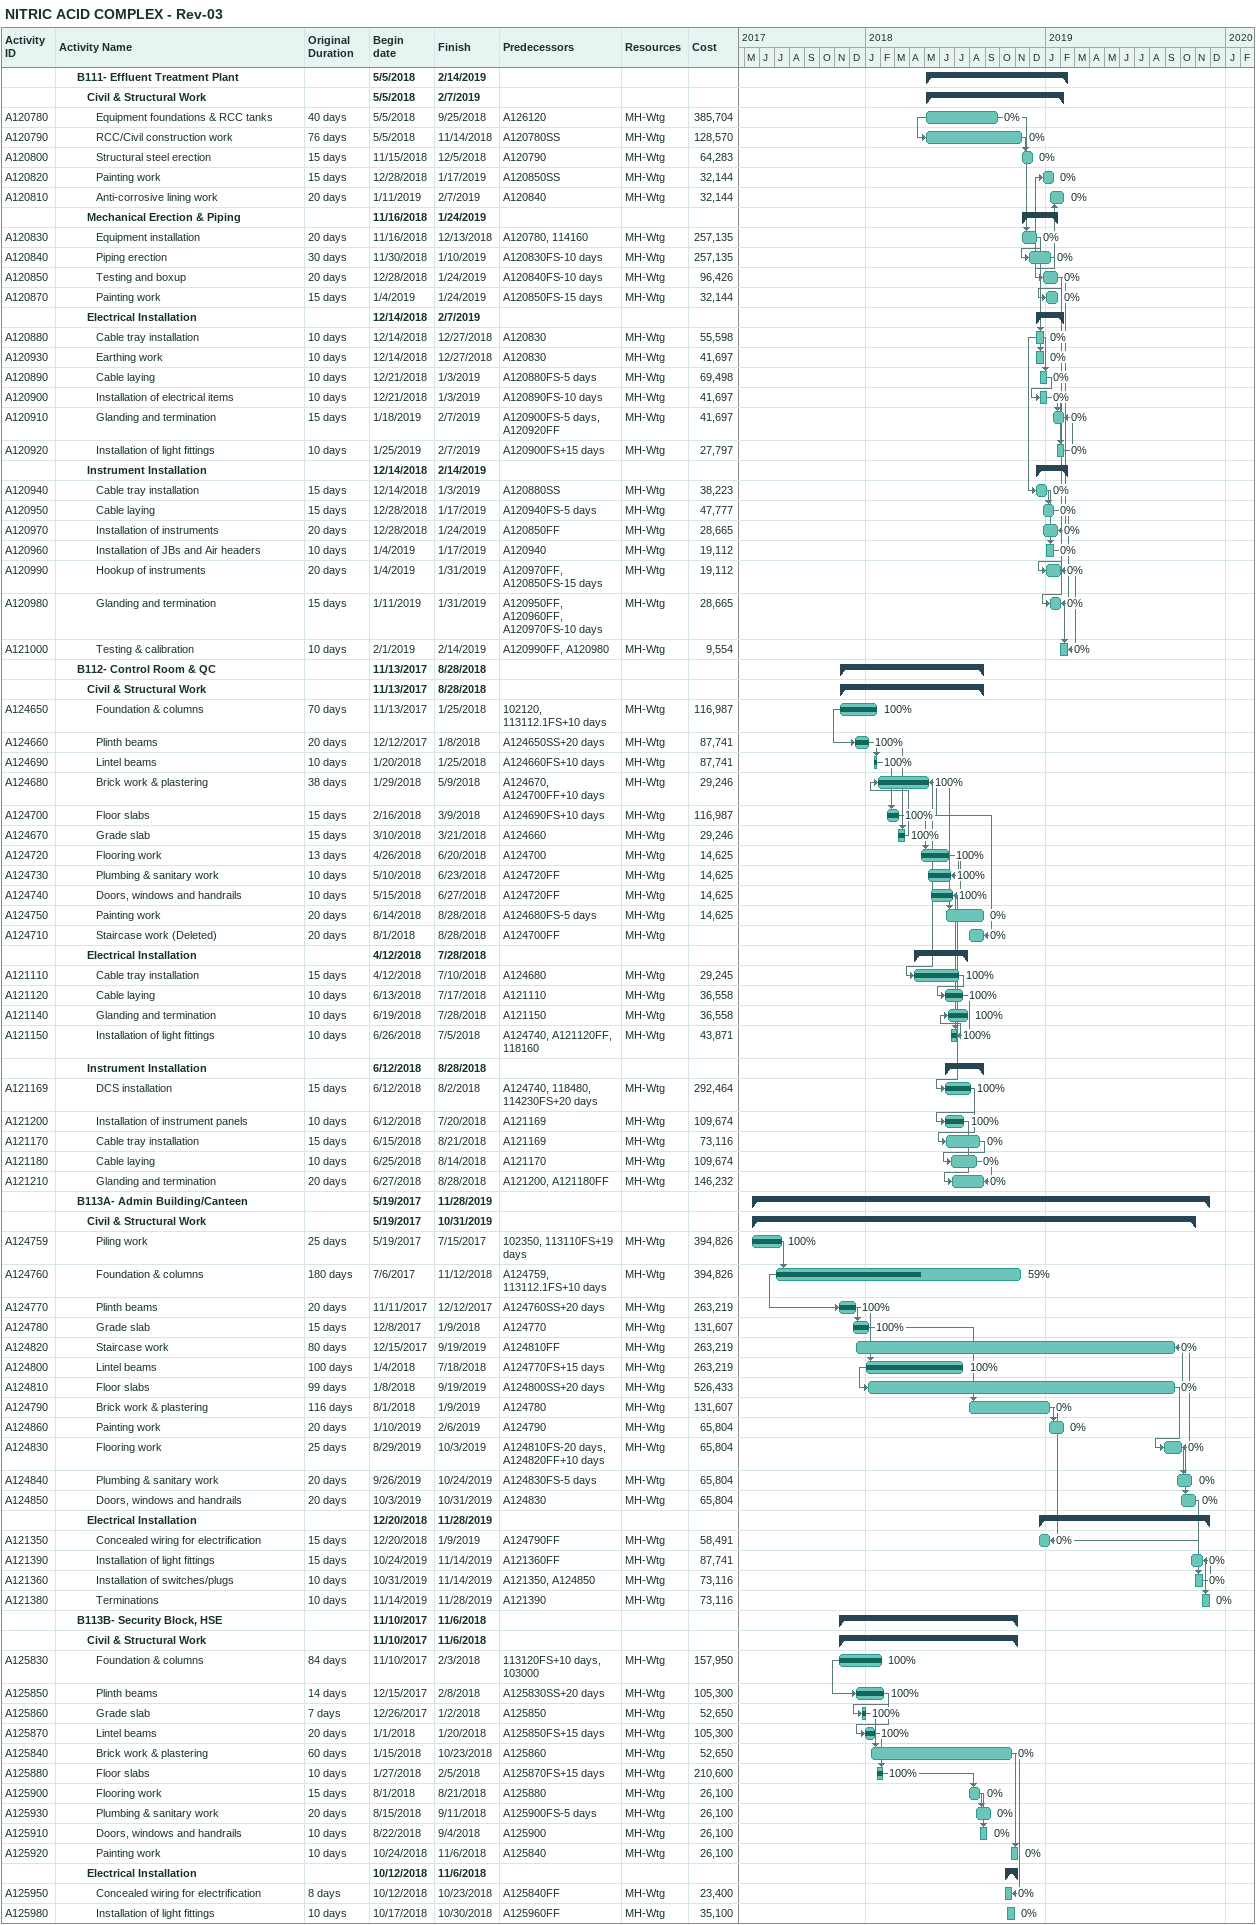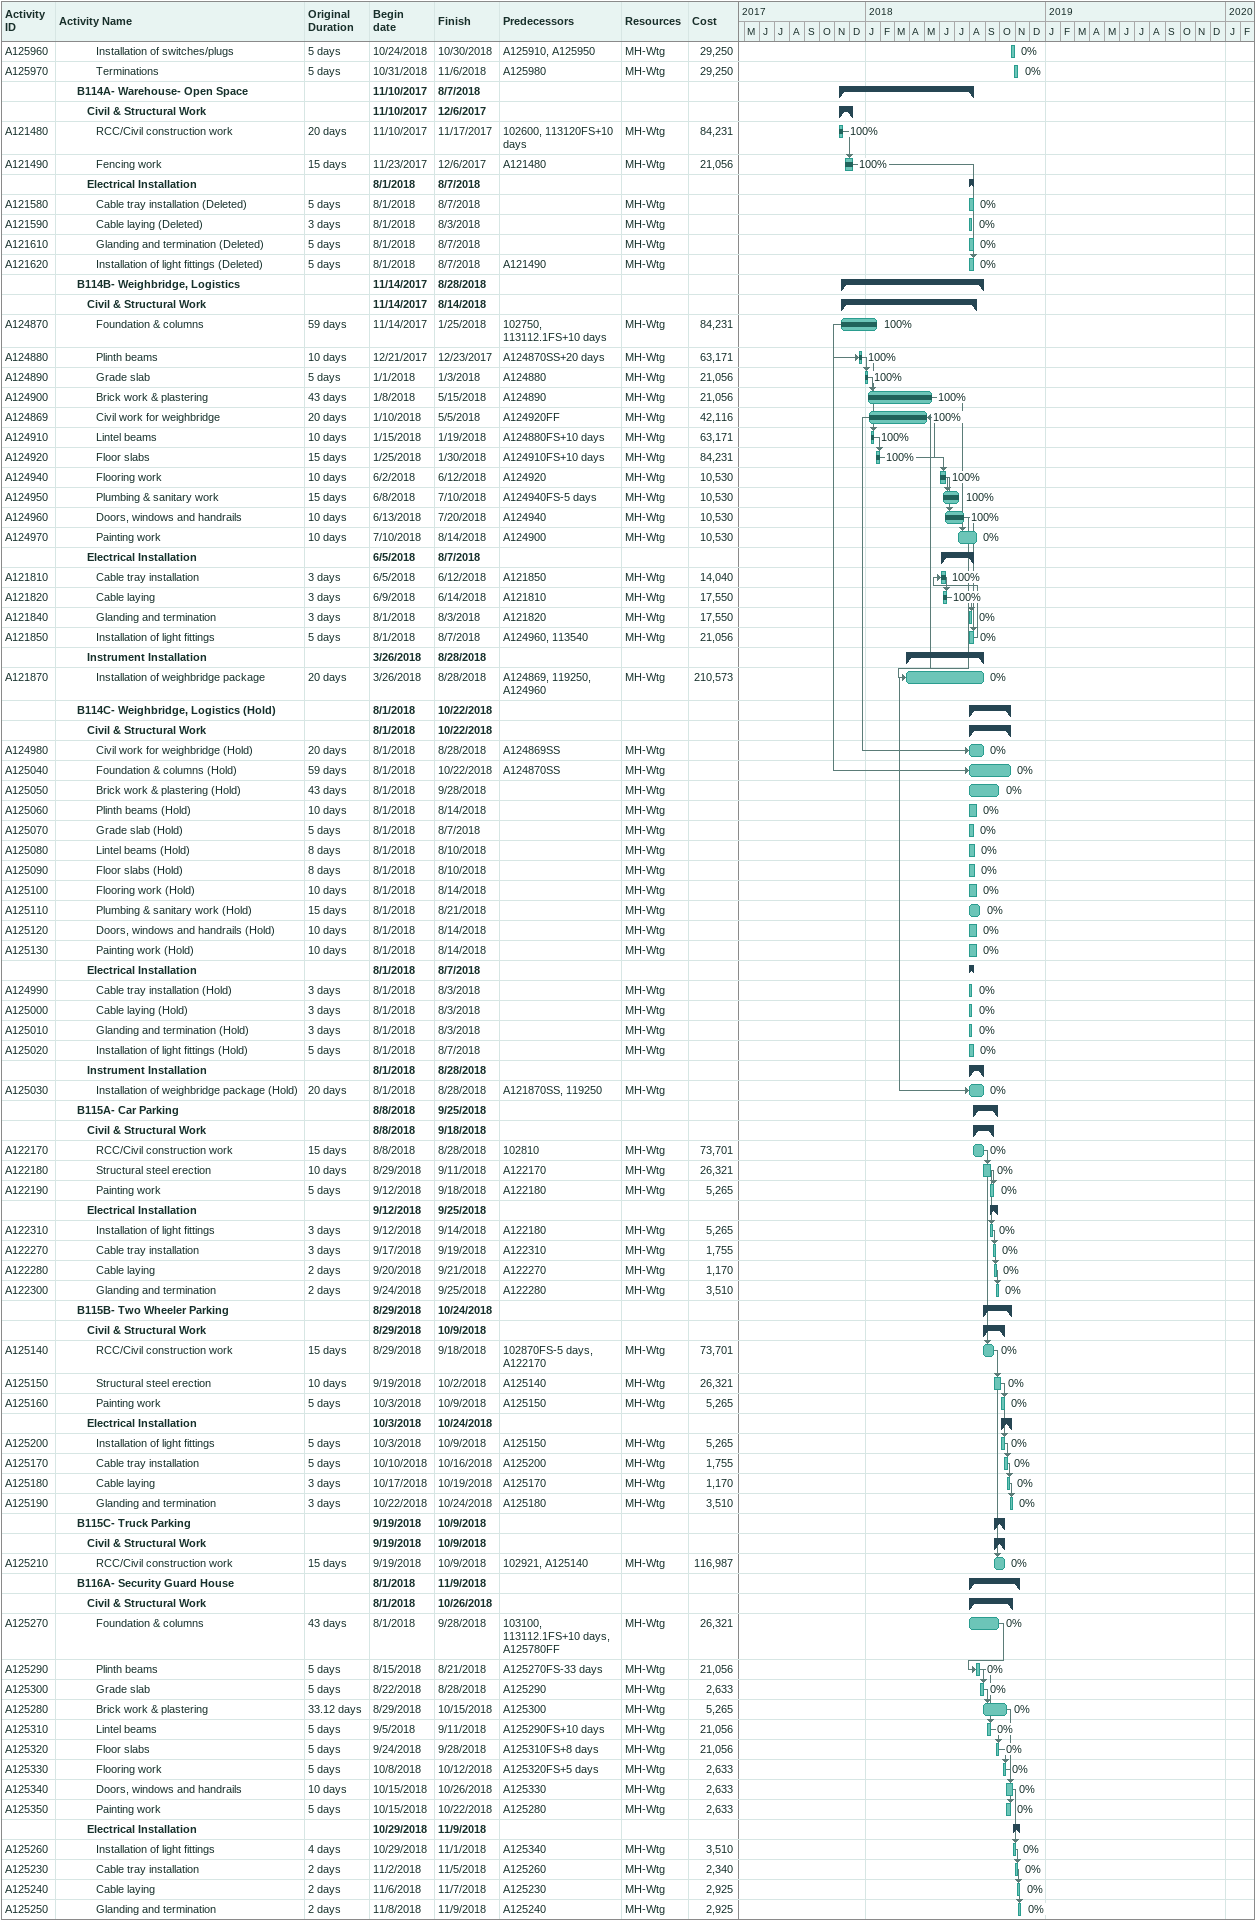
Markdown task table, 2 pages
NITRIC ACID COMPLEX - Rev-03

| ID | Level | Task | Original duration | Start | Finish | Predecessors | Resources | % complete | Cost |
|---|---|---|---|---|---|---|---|---|---|
|  | 3 | **B111- Effluent Treatment Plant** |  | 2018-05-05 | 2019-02-14 |  |  |  |  |
|  | 4 | **Civil & Structural Work** |  | 2018-05-05 | 2019-02-07 |  |  |  |  |
| A120780 | 5 | Equipment foundations & RCC tanks | 40d | 2018-05-05 | 2018-09-25 | A126120 | MH-Wtg | 0 | 385704 |
| A120790 | 5 | RCC/Civil construction work | 76d | 2018-05-05 | 2018-11-14 | A120780SS | MH-Wtg | 0 | 128570 |
| A120800 | 5 | Structural steel erection | 15d | 2018-11-15 | 2018-12-05 | A120790 | MH-Wtg | 0 | 64283 |
| A120820 | 5 | Painting work | 15d | 2018-12-28 | 2019-01-17 | A120850SS | MH-Wtg | 0 | 32144 |
| A120810 | 5 | Anti-corrosive lining work | 20d | 2019-01-11 | 2019-02-07 | A120840 | MH-Wtg | 0 | 32144 |
|  | 4 | **Mechanical Erection & Piping** |  | 2018-11-16 | 2019-01-24 |  |  |  |  |
| A120830 | 5 | Equipment installation | 20d | 2018-11-16 | 2018-12-13 | A120780, 114160 | MH-Wtg | 0 | 257135 |
| A120840 | 5 | Piping erection | 30d | 2018-11-30 | 2019-01-10 | A120830FS-10d | MH-Wtg | 0 | 257135 |
| A120850 | 5 | Testing and boxup | 20d | 2018-12-28 | 2019-01-24 | A120840FS-10d | MH-Wtg | 0 | 96426 |
| A120870 | 5 | Painting work | 15d | 2019-01-04 | 2019-01-24 | A120850FS-15d | MH-Wtg | 0 | 32144 |
|  | 4 | **Electrical Installation** |  | 2018-12-14 | 2019-02-07 |  |  |  |  |
| A120880 | 5 | Cable tray installation | 10d | 2018-12-14 | 2018-12-27 | A120830 | MH-Wtg | 0 | 55598 |
| A120930 | 5 | Earthing work | 10d | 2018-12-14 | 2018-12-27 | A120830 | MH-Wtg | 0 | 41697 |
| A120890 | 5 | Cable laying | 10d | 2018-12-21 | 2019-01-03 | A120880FS-5d | MH-Wtg | 0 | 69498 |
| A120900 | 5 | Installation of electrical items | 10d | 2018-12-21 | 2019-01-03 | A120890FS-10d | MH-Wtg | 0 | 41697 |
| A120910 | 5 | Glanding and termination | 15d | 2019-01-18 | 2019-02-07 | A120900FS-5d, A120920FF | MH-Wtg | 0 | 41697 |
| A120920 | 5 | Installation of light fittings | 10d | 2019-01-25 | 2019-02-07 | A120900FS+15d | MH-Wtg | 0 | 27797 |
|  | 4 | **Instrument Installation** |  | 2018-12-14 | 2019-02-14 |  |  |  |  |
| A120940 | 5 | Cable tray installation | 15d | 2018-12-14 | 2019-01-03 | A120880SS | MH-Wtg | 0 | 38223 |
| A120950 | 5 | Cable laying | 15d | 2018-12-28 | 2019-01-17 | A120940FS-5d | MH-Wtg | 0 | 47777 |
| A120970 | 5 | Installation of instruments | 20d | 2018-12-28 | 2019-01-24 | A120850FF | MH-Wtg | 0 | 28665 |
| A120960 | 5 | Installation of JBs and Air headers | 10d | 2019-01-04 | 2019-01-17 | A120940 | MH-Wtg | 0 | 19112 |
| A120990 | 5 | Hookup of instruments | 20d | 2019-01-04 | 2019-01-31 | A120970FF, A120850FS-15d | MH-Wtg | 0 | 19112 |
| A120980 | 5 | Glanding and termination | 15d | 2019-01-11 | 2019-01-31 | A120950FF, A120960FF, A120970FS-10d | MH-Wtg | 0 | 28665 |
| A121000 | 5 | Testing & calibration | 10d | 2019-02-01 | 2019-02-14 | A120990FF, A120980 | MH-Wtg | 0 | 9554 |
|  | 3 | **B112- Control Room & QC** |  | 2017-11-13 | 2018-08-28 |  |  |  |  |
|  | 4 | **Civil & Structural Work** |  | 2017-11-13 | 2018-08-28 |  |  |  |  |
| A124650 | 5 | Foundation & columns | 70d | 2017-11-13 | 2018-01-25 | 102120, 113112.1FS+10d | MH-Wtg | 100 | 116987 |
| A124660 | 5 | Plinth beams | 20d | 2017-12-12 | 2018-01-08 | A124650SS+20d | MH-Wtg | 100 | 87741 |
| A124690 | 5 | Lintel beams | 10d | 2018-01-20 | 2018-01-25 | A124660FS+10d | MH-Wtg | 100 | 87741 |
| A124680 | 5 | Brick work & plastering | 38d | 2018-01-29 | 2018-05-09 | A124670, A124700FF+10d | MH-Wtg | 100 | 29246 |
| A124700 | 5 | Floor slabs | 15d | 2018-02-16 | 2018-03-09 | A124690FS+10d | MH-Wtg | 100 | 116987 |
| A124670 | 5 | Grade slab | 15d | 2018-03-10 | 2018-03-21 | A124660 | MH-Wtg | 100 | 29246 |
| A124720 | 5 | Flooring work | 13d | 2018-04-26 | 2018-06-20 | A124700 | MH-Wtg | 100 | 14625 |
| A124730 | 5 | Plumbing & sanitary work | 10d | 2018-05-10 | 2018-06-23 | A124720FF | MH-Wtg | 100 | 14625 |
| A124740 | 5 | Doors, windows and handrails | 10d | 2018-05-15 | 2018-06-27 | A124720FF | MH-Wtg | 100 | 14625 |
| A124750 | 5 | Painting work | 20d | 2018-06-14 | 2018-08-28 | A124680FS-5d | MH-Wtg | 0 | 14625 |
| A124710 | 5 | Staircase work (Deleted) | 20d | 2018-08-01 | 2018-08-28 | A124700FF | MH-Wtg | 0 |  |
|  | 4 | **Electrical Installation** |  | 2018-04-12 | 2018-07-28 |  |  |  |  |
| A121110 | 5 | Cable tray installation | 15d | 2018-04-12 | 2018-07-10 | A124680 | MH-Wtg | 100 | 29245 |
| A121120 | 5 | Cable laying | 10d | 2018-06-13 | 2018-07-17 | A121110 | MH-Wtg | 100 | 36558 |
| A121140 | 5 | Glanding and termination | 10d | 2018-06-19 | 2018-07-28 | A121150 | MH-Wtg | 100 | 36558 |
| A121150 | 5 | Installation of light fittings | 10d | 2018-06-26 | 2018-07-05 | A124740, A121120FF, 118160 | MH-Wtg | 100 | 43871 |
|  | 4 | **Instrument Installation** |  | 2018-06-12 | 2018-08-28 |  |  |  |  |
| A121169 | 5 | DCS installation | 15d | 2018-06-12 | 2018-08-02 | A124740, 118480, 114230FS+20d | MH-Wtg | 100 | 292464 |
| A121200 | 5 | Installation of instrument panels | 10d | 2018-06-12 | 2018-07-20 | A121169 | MH-Wtg | 100 | 109674 |
| A121170 | 5 | Cable tray installation | 15d | 2018-06-15 | 2018-08-21 | A121169 | MH-Wtg | 0 | 73116 |
| A121180 | 5 | Cable laying | 10d | 2018-06-25 | 2018-08-14 | A121170 | MH-Wtg | 0 | 109674 |
| A121210 | 5 | Glanding and termination | 20d | 2018-06-27 | 2018-08-28 | A121200, A121180FF | MH-Wtg | 0 | 146232 |
|  | 3 | **B113A- Admin Building/Canteen** |  | 2017-05-19 | 2019-11-28 |  |  |  |  |
|  | 4 | **Civil & Structural Work** |  | 2017-05-19 | 2019-10-31 |  |  |  |  |
| A124759 | 5 | Piling work | 25d | 2017-05-19 | 2017-07-15 | 102350, 113110FS+19d | MH-Wtg | 100 | 394826 |
| A124760 | 5 | Foundation & columns | 180d | 2017-07-06 | 2018-11-12 | A124759, 113112.1FS+10d | MH-Wtg | 59 | 394826 |
| A124770 | 5 | Plinth beams | 20d | 2017-11-11 | 2017-12-12 | A124760SS+20d | MH-Wtg | 100 | 263219 |
| A124780 | 5 | Grade slab | 15d | 2017-12-08 | 2018-01-09 | A124770 | MH-Wtg | 100 | 131607 |
| A124820 | 5 | Staircase work | 80d | 2017-12-15 | 2019-09-19 | A124810FF | MH-Wtg | 0 | 263219 |
| A124800 | 5 | Lintel beams | 100d | 2018-01-04 | 2018-07-18 | A124770FS+15d | MH-Wtg | 100 | 263219 |
| A124810 | 5 | Floor slabs | 99d | 2018-01-08 | 2019-09-19 | A124800SS+20d | MH-Wtg | 0 | 526433 |
| A124790 | 5 | Brick work & plastering | 116d | 2018-08-01 | 2019-01-09 | A124780 | MH-Wtg | 0 | 131607 |
| A124860 | 5 | Painting work | 20d | 2019-01-10 | 2019-02-06 | A124790 | MH-Wtg | 0 | 65804 |
| A124830 | 5 | Flooring work | 25d | 2019-08-29 | 2019-10-03 | A124810FS-20d, A124820FF+10d | MH-Wtg | 0 | 65804 |
| A124840 | 5 | Plumbing & sanitary work | 20d | 2019-09-26 | 2019-10-24 | A124830FS-5d | MH-Wtg | 0 | 65804 |
| A124850 | 5 | Doors, windows and handrails | 20d | 2019-10-03 | 2019-10-31 | A124830 | MH-Wtg | 0 | 65804 |
|  | 4 | **Electrical Installation** |  | 2018-12-20 | 2019-11-28 |  |  |  |  |
| A121350 | 5 | Concealed wiring for electrification | 15d | 2018-12-20 | 2019-01-09 | A124790FF | MH-Wtg | 0 | 58491 |
| A121390 | 5 | Installation of light fittings | 15d | 2019-10-24 | 2019-11-14 | A121360FF | MH-Wtg | 0 | 87741 |
| A121360 | 5 | Installation of switches/plugs | 10d | 2019-10-31 | 2019-11-14 | A121350, A124850 | MH-Wtg | 0 | 73116 |
| A121380 | 5 | Terminations | 10d | 2019-11-14 | 2019-11-28 | A121390 | MH-Wtg | 0 | 73116 |
|  | 3 | **B113B- Security Block, HSE** |  | 2017-11-10 | 2018-11-06 |  |  |  |  |
|  | 4 | **Civil & Structural Work** |  | 2017-11-10 | 2018-11-06 |  |  |  |  |
| A125830 | 5 | Foundation & columns | 84d | 2017-11-10 | 2018-02-03 | 113120FS+10d, 103000 | MH-Wtg | 100 | 157950 |
| A125850 | 5 | Plinth beams | 14d | 2017-12-15 | 2018-02-08 | A125830SS+20d | MH-Wtg | 100 | 105300 |
| A125860 | 5 | Grade slab | 7d | 2017-12-26 | 2018-01-02 | A125850 | MH-Wtg | 100 | 52650 |
| A125870 | 5 | Lintel beams | 20d | 2018-01-01 | 2018-01-20 | A125850FS+15d | MH-Wtg | 100 | 105300 |
| A125840 | 5 | Brick work & plastering | 60d | 2018-01-15 | 2018-10-23 | A125860 | MH-Wtg | 0 | 52650 |
| A125880 | 5 | Floor slabs | 10d | 2018-01-27 | 2018-02-05 | A125870FS+15d | MH-Wtg | 100 | 210600 |
| A125900 | 5 | Flooring work | 15d | 2018-08-01 | 2018-08-21 | A125880 | MH-Wtg | 0 | 26100 |
| A125930 | 5 | Plumbing & sanitary work | 20d | 2018-08-15 | 2018-09-11 | A125900FS-5d | MH-Wtg | 0 | 26100 |
| A125910 | 5 | Doors, windows and handrails | 10d | 2018-08-22 | 2018-09-04 | A125900 | MH-Wtg | 0 | 26100 |
| A125920 | 5 | Painting work | 10d | 2018-10-24 | 2018-11-06 | A125840 | MH-Wtg | 0 | 26100 |
|  | 4 | **Electrical Installation** |  | 2018-10-12 | 2018-11-06 |  |  |  |  |
| A125950 | 5 | Concealed wiring for electrification | 8d | 2018-10-12 | 2018-10-23 | A125840FF | MH-Wtg | 0 | 23400 |
| A125980 | 5 | Installation of light fittings | 10d | 2018-10-17 | 2018-10-30 | A125960FF | MH-Wtg | 0 | 35100 |
| A125960 | 5 | Installation of switches/plugs | 5d | 2018-10-24 | 2018-10-30 | A125910, A125950 | MH-Wtg | 0 | 29250 |
| A125970 | 5 | Terminations | 5d | 2018-10-31 | 2018-11-06 | A125980 | MH-Wtg | 0 | 29250 |
|  | 3 | **B114A- Warehouse- Open Space** |  | 2017-11-10 | 2018-08-07 |  |  |  |  |
|  | 4 | **Civil & Structural Work** |  | 2017-11-10 | 2017-12-06 |  |  |  |  |
| A121480 | 5 | RCC/Civil construction work | 20d | 2017-11-10 | 2017-11-17 | 102600, 113120FS+10d | MH-Wtg | 100 | 84231 |
| A121490 | 5 | Fencing work | 15d | 2017-11-23 | 2017-12-06 | A121480 | MH-Wtg | 100 | 21056 |
|  | 4 | **Electrical Installation** |  | 2018-08-01 | 2018-08-07 |  |  |  |  |
| A121580 | 5 | Cable tray installation (Deleted) | 5d | 2018-08-01 | 2018-08-07 |  | MH-Wtg | 0 |  |
| A121590 | 5 | Cable laying (Deleted) | 3d | 2018-08-01 | 2018-08-03 |  | MH-Wtg | 0 |  |
| A121610 | 5 | Glanding and termination (Deleted) | 5d | 2018-08-01 | 2018-08-07 |  | MH-Wtg | 0 |  |
| A121620 | 5 | Installation of light fittings (Deleted) | 5d | 2018-08-01 | 2018-08-07 | A121490 | MH-Wtg | 0 |  |
|  | 3 | **B114B- Weighbridge, Logistics** |  | 2017-11-14 | 2018-08-28 |  |  |  |  |
|  | 4 | **Civil & Structural Work** |  | 2017-11-14 | 2018-08-14 |  |  |  |  |
| A124870 | 5 | Foundation & columns | 59d | 2017-11-14 | 2018-01-25 | 102750, 113112.1FS+10d | MH-Wtg | 100 | 84231 |
| A124880 | 5 | Plinth beams | 10d | 2017-12-21 | 2017-12-23 | A124870SS+20d | MH-Wtg | 100 | 63171 |
| A124890 | 5 | Grade slab | 5d | 2018-01-01 | 2018-01-03 | A124880 | MH-Wtg | 100 | 21056 |
| A124900 | 5 | Brick work & plastering | 43d | 2018-01-08 | 2018-05-15 | A124890 | MH-Wtg | 100 | 21056 |
| A124869 | 5 | Civil work for weighbridge | 20d | 2018-01-10 | 2018-05-05 | A124920FF | MH-Wtg | 100 | 42116 |
| A124910 | 5 | Lintel beams | 10d | 2018-01-15 | 2018-01-19 | A124880FS+10d | MH-Wtg | 100 | 63171 |
| A124920 | 5 | Floor slabs | 15d | 2018-01-25 | 2018-01-30 | A124910FS+10d | MH-Wtg | 100 | 84231 |
| A124940 | 5 | Flooring work | 10d | 2018-06-02 | 2018-06-12 | A124920 | MH-Wtg | 100 | 10530 |
| A124950 | 5 | Plumbing & sanitary work | 15d | 2018-06-08 | 2018-07-10 | A124940FS-5d | MH-Wtg | 100 | 10530 |
| A124960 | 5 | Doors, windows and handrails | 10d | 2018-06-13 | 2018-07-20 | A124940 | MH-Wtg | 100 | 10530 |
| A124970 | 5 | Painting work | 10d | 2018-07-10 | 2018-08-14 | A124900 | MH-Wtg | 0 | 10530 |
|  | 4 | **Electrical Installation** |  | 2018-06-05 | 2018-08-07 |  |  |  |  |
| A121810 | 5 | Cable tray installation | 3d | 2018-06-05 | 2018-06-12 | A121850 | MH-Wtg | 100 | 14040 |
| A121820 | 5 | Cable laying | 3d | 2018-06-09 | 2018-06-14 | A121810 | MH-Wtg | 100 | 17550 |
| A121840 | 5 | Glanding and termination | 3d | 2018-08-01 | 2018-08-03 | A121820 | MH-Wtg | 0 | 17550 |
| A121850 | 5 | Installation of light fittings | 5d | 2018-08-01 | 2018-08-07 | A124960, 113540 | MH-Wtg | 0 | 21056 |
|  | 4 | **Instrument Installation** |  | 2018-03-26 | 2018-08-28 |  |  |  |  |
| A121870 | 5 | Installation of weighbridge package | 20d | 2018-03-26 | 2018-08-28 | A124869, 119250, A124960 | MH-Wtg | 0 | 210573 |
|  | 3 | **B114C- Weighbridge, Logistics (Hold)** |  | 2018-08-01 | 2018-10-22 |  |  |  |  |
|  | 4 | **Civil & Structural Work** |  | 2018-08-01 | 2018-10-22 |  |  |  |  |
| A124980 | 5 | Civil work for weighbridge (Hold) | 20d | 2018-08-01 | 2018-08-28 | A124869SS | MH-Wtg | 0 |  |
| A125040 | 5 | Foundation & columns (Hold) | 59d | 2018-08-01 | 2018-10-22 | A124870SS | MH-Wtg | 0 |  |
| A125050 | 5 | Brick work & plastering (Hold) | 43d | 2018-08-01 | 2018-09-28 |  | MH-Wtg | 0 |  |
| A125060 | 5 | Plinth beams (Hold) | 10d | 2018-08-01 | 2018-08-14 |  | MH-Wtg | 0 |  |
| A125070 | 5 | Grade slab (Hold) | 5d | 2018-08-01 | 2018-08-07 |  | MH-Wtg | 0 |  |
| A125080 | 5 | Lintel beams (Hold) | 8d | 2018-08-01 | 2018-08-10 |  | MH-Wtg | 0 |  |
| A125090 | 5 | Floor slabs (Hold) | 8d | 2018-08-01 | 2018-08-10 |  | MH-Wtg | 0 |  |
| A125100 | 5 | Flooring work (Hold) | 10d | 2018-08-01 | 2018-08-14 |  | MH-Wtg | 0 |  |
| A125110 | 5 | Plumbing & sanitary work (Hold) | 15d | 2018-08-01 | 2018-08-21 |  | MH-Wtg | 0 |  |
| A125120 | 5 | Doors, windows and handrails (Hold) | 10d | 2018-08-01 | 2018-08-14 |  | MH-Wtg | 0 |  |
| A125130 | 5 | Painting work (Hold) | 10d | 2018-08-01 | 2018-08-14 |  | MH-Wtg | 0 |  |
|  | 4 | **Electrical Installation** |  | 2018-08-01 | 2018-08-07 |  |  |  |  |
| A124990 | 5 | Cable tray installation (Hold) | 3d | 2018-08-01 | 2018-08-03 |  | MH-Wtg | 0 |  |
| A125000 | 5 | Cable laying (Hold) | 3d | 2018-08-01 | 2018-08-03 |  | MH-Wtg | 0 |  |
| A125010 | 5 | Glanding and termination (Hold) | 3d | 2018-08-01 | 2018-08-03 |  | MH-Wtg | 0 |  |
| A125020 | 5 | Installation of light fittings (Hold) | 5d | 2018-08-01 | 2018-08-07 |  | MH-Wtg | 0 |  |
|  | 4 | **Instrument Installation** |  | 2018-08-01 | 2018-08-28 |  |  |  |  |
| A125030 | 5 | Installation of weighbridge package (Hold) | 20d | 2018-08-01 | 2018-08-28 | A121870SS, 119250 | MH-Wtg | 0 |  |
|  | 3 | **B115A- Car Parking** |  | 2018-08-08 | 2018-09-25 |  |  |  |  |
|  | 4 | **Civil & Structural Work** |  | 2018-08-08 | 2018-09-18 |  |  |  |  |
| A122170 | 5 | RCC/Civil construction work | 15d | 2018-08-08 | 2018-08-28 | 102810 | MH-Wtg | 0 | 73701 |
| A122180 | 5 | Structural steel erection | 10d | 2018-08-29 | 2018-09-11 | A122170 | MH-Wtg | 0 | 26321 |
| A122190 | 5 | Painting work | 5d | 2018-09-12 | 2018-09-18 | A122180 | MH-Wtg | 0 | 5265 |
|  | 4 | **Electrical Installation** |  | 2018-09-12 | 2018-09-25 |  |  |  |  |
| A122310 | 5 | Installation of light fittings | 3d | 2018-09-12 | 2018-09-14 | A122180 | MH-Wtg | 0 | 5265 |
| A122270 | 5 | Cable tray installation | 3d | 2018-09-17 | 2018-09-19 | A122310 | MH-Wtg | 0 | 1755 |
| A122280 | 5 | Cable laying | 2d | 2018-09-20 | 2018-09-21 | A122270 | MH-Wtg | 0 | 1170 |
| A122300 | 5 | Glanding and termination | 2d | 2018-09-24 | 2018-09-25 | A122280 | MH-Wtg | 0 | 3510 |
|  | 3 | **B115B- Two Wheeler Parking** |  | 2018-08-29 | 2018-10-24 |  |  |  |  |
|  | 4 | **Civil & Structural Work** |  | 2018-08-29 | 2018-10-09 |  |  |  |  |
| A125140 | 5 | RCC/Civil construction work | 15d | 2018-08-29 | 2018-09-18 | 102870FS-5d, A122170 | MH-Wtg | 0 | 73701 |
| A125150 | 5 | Structural steel erection | 10d | 2018-09-19 | 2018-10-02 | A125140 | MH-Wtg | 0 | 26321 |
| A125160 | 5 | Painting work | 5d | 2018-10-03 | 2018-10-09 | A125150 | MH-Wtg | 0 | 5265 |
|  | 4 | **Electrical Installation** |  | 2018-10-03 | 2018-10-24 |  |  |  |  |
| A125200 | 5 | Installation of light fittings | 5d | 2018-10-03 | 2018-10-09 | A125150 | MH-Wtg | 0 | 5265 |
| A125170 | 5 | Cable tray installation | 5d | 2018-10-10 | 2018-10-16 | A125200 | MH-Wtg | 0 | 1755 |
| A125180 | 5 | Cable laying | 3d | 2018-10-17 | 2018-10-19 | A125170 | MH-Wtg | 0 | 1170 |
| A125190 | 5 | Glanding and termination | 3d | 2018-10-22 | 2018-10-24 | A125180 | MH-Wtg | 0 | 3510 |
|  | 3 | **B115C- Truck Parking** |  | 2018-09-19 | 2018-10-09 |  |  |  |  |
|  | 4 | **Civil & Structural Work** |  | 2018-09-19 | 2018-10-09 |  |  |  |  |
| A125210 | 5 | RCC/Civil construction work | 15d | 2018-09-19 | 2018-10-09 | 102921, A125140 | MH-Wtg | 0 | 116987 |
|  | 3 | **B116A- Security Guard House** |  | 2018-08-01 | 2018-11-09 |  |  |  |  |
|  | 4 | **Civil & Structural Work** |  | 2018-08-01 | 2018-10-26 |  |  |  |  |
| A125270 | 5 | Foundation & columns | 43d | 2018-08-01 | 2018-09-28 | 103100, 113112.1FS+10d, A125780FF | MH-Wtg | 0 | 26321 |
| A125290 | 5 | Plinth beams | 5d | 2018-08-15 | 2018-08-21 | A125270FS-33d | MH-Wtg | 0 | 21056 |
| A125300 | 5 | Grade slab | 5d | 2018-08-22 | 2018-08-28 | A125290 | MH-Wtg | 0 | 2633 |
| A125280 | 5 | Brick work & plastering | 33.12d | 2018-08-29 | 2018-10-15 | A125300 | MH-Wtg | 0 | 5265 |
| A125310 | 5 | Lintel beams | 5d | 2018-09-05 | 2018-09-11 | A125290FS+10d | MH-Wtg | 0 | 21056 |
| A125320 | 5 | Floor slabs | 5d | 2018-09-24 | 2018-09-28 | A125310FS+8d | MH-Wtg | 0 | 21056 |
| A125330 | 5 | Flooring work | 5d | 2018-10-08 | 2018-10-12 | A125320FS+5d | MH-Wtg | 0 | 2633 |
| A125340 | 5 | Doors, windows and handrails | 10d | 2018-10-15 | 2018-10-26 | A125330 | MH-Wtg | 0 | 2633 |
| A125350 | 5 | Painting work | 5d | 2018-10-15 | 2018-10-22 | A125280 | MH-Wtg | 0 | 2633 |
|  | 4 | **Electrical Installation** |  | 2018-10-29 | 2018-11-09 |  |  |  |  |
| A125260 | 5 | Installation of light fittings | 4d | 2018-10-29 | 2018-11-01 | A125340 | MH-Wtg | 0 | 3510 |
| A125230 | 5 | Cable tray installation | 2d | 2018-11-02 | 2018-11-05 | A125260 | MH-Wtg | 0 | 2340 |
| A125240 | 5 | Cable laying | 2d | 2018-11-06 | 2018-11-07 | A125230 | MH-Wtg | 0 | 2925 |
| A125250 | 5 | Glanding and termination | 2d | 2018-11-08 | 2018-11-09 | A125240 | MH-Wtg | 0 | 2925 |
